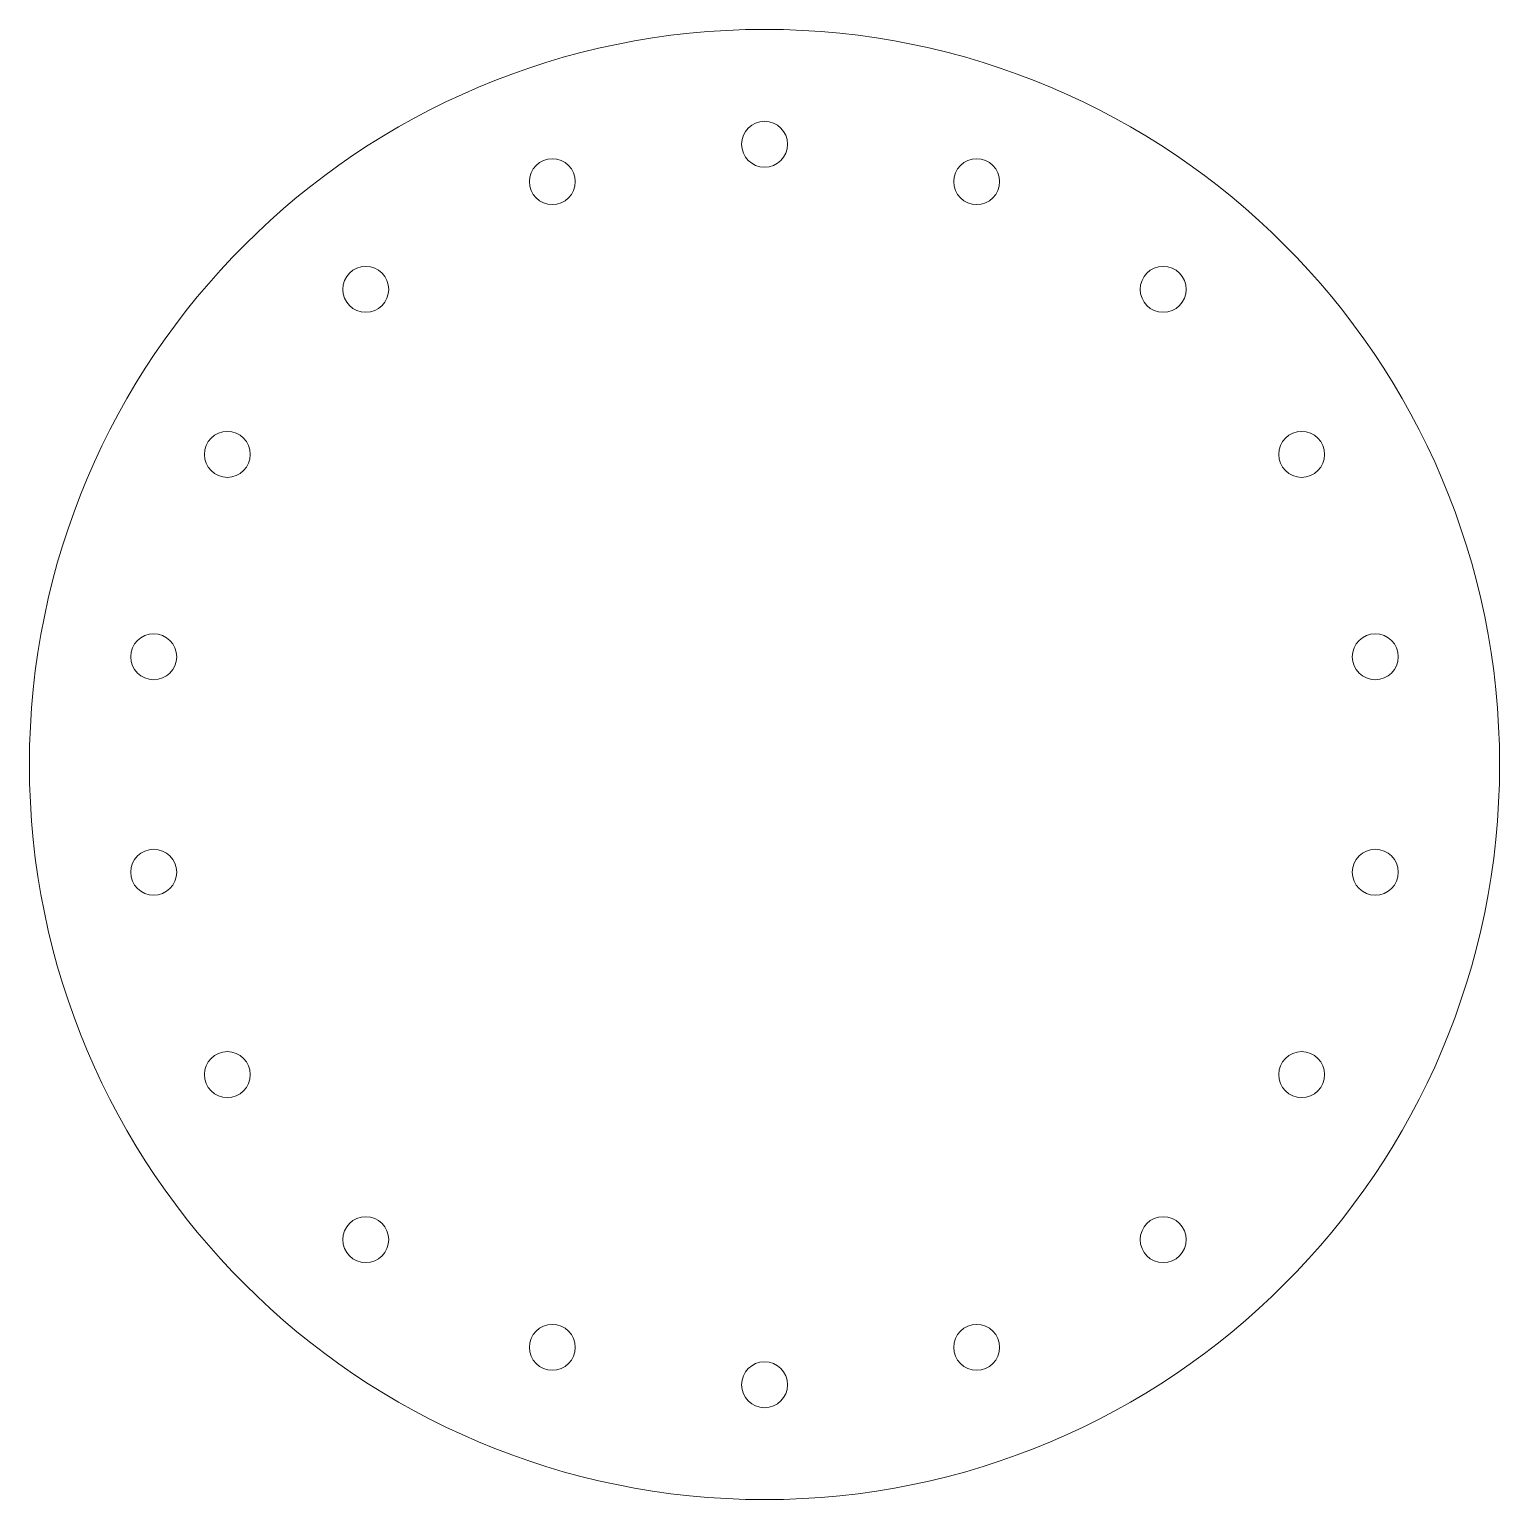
# Model space of a CAD drawing. Header units: millimetres. Extents: x -51.6 to -19.6, y -16 to 16.
import ezdxf

# ---------------------------------------------------------------- set-up
doc = ezdxf.new("R2010")
doc.units = ezdxf.units.MM

msp = doc.modelspace()

# ---------------------------------------------------------------- linework, layer by layer
at = {"color": 7, "linetype": 'Continuous', "lineweight": 15}
for centre, radius in [((-35.556, 0), 16), ((-35.556, 13.5), 0.5), ((-40.174, 12.686), 0.5), ((-30.939, 12.686), 0.5), ((-44.234, 10.342), 0.5), ((-26.879, 10.342), 0.5), ((-47.248, 6.75), 0.5), ((-23.865, 6.75), 0.5), ((-48.851, 2.344), 0.5), ((-22.262, 2.344), 0.5), ((-48.851, -2.344), 0.5), ((-22.262, -2.344), 0.5), ((-47.248, -6.75), 0.5), ((-23.865, -6.75), 0.5), ((-44.234, -10.342), 0.5), ((-26.879, -10.342), 0.5), ((-40.174, -12.686), 0.5), ((-30.939, -12.686), 0.5), ((-35.556, -13.5), 0.5)]:
    msp.add_circle(centre, radius, dxfattribs=at)

doc.saveas('drawing.dxf')
